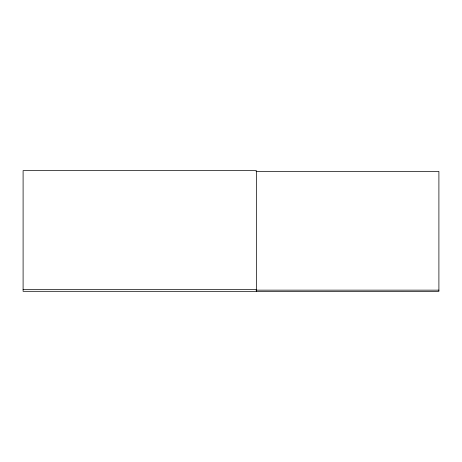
<?xml version="1.0" encoding="UTF-8"?>
<svg xmlns="http://www.w3.org/2000/svg" width="462" height="462" viewBox="0 0 462 462"><rect width="100%" height="100%" fill="white"/><g stroke="black" fill="none" stroke-linecap="round" stroke-linejoin="round"><path stroke-width="0.69" d="M256.017 171.431L438.9 171.431L438.9 291.36L23.1 291.314L23.1 170.64L256.381 170.64L256.381 291.314M23.1 289.356L256.381 289.356M256.017 290.148L438.9 290.148"/></g></svg>
